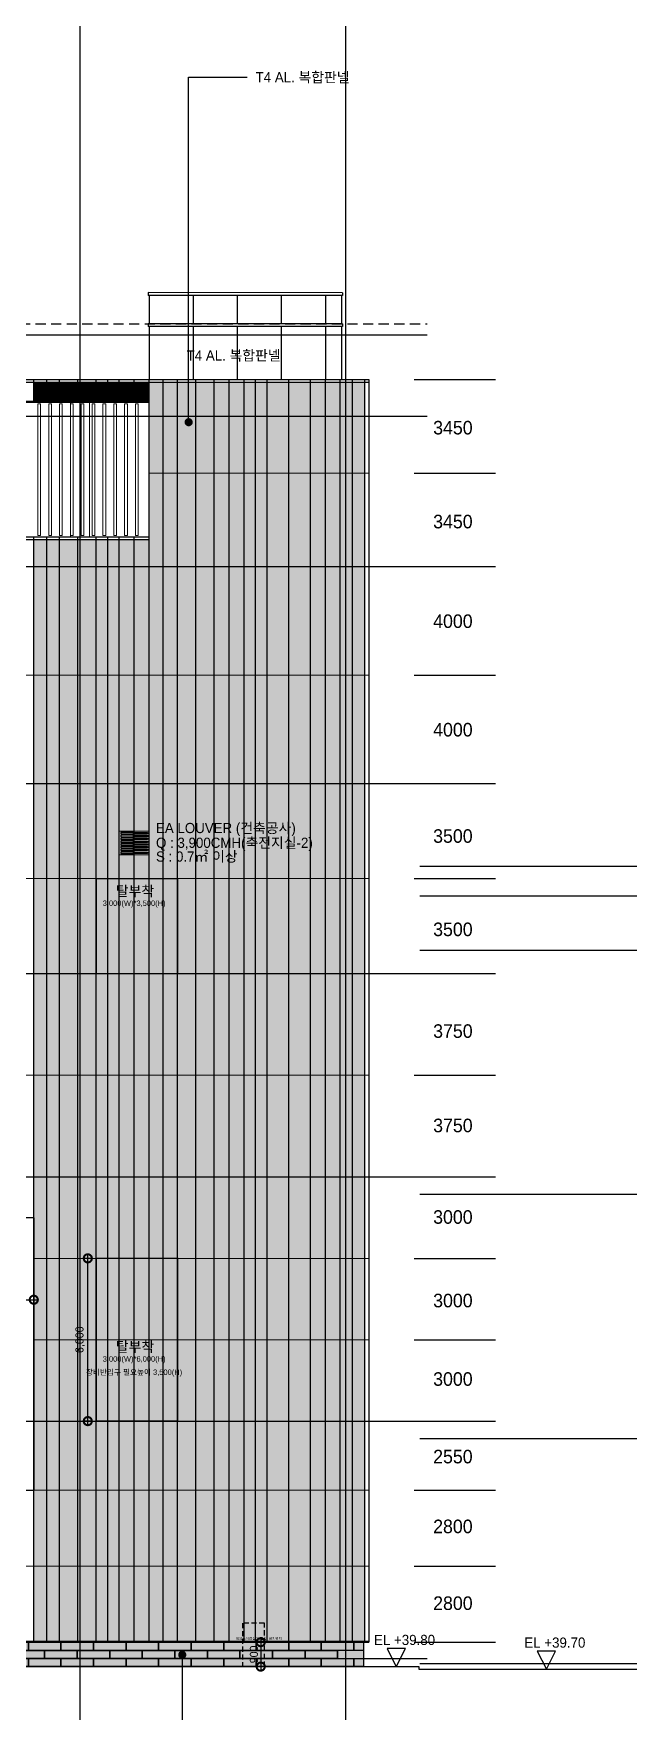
# Model space of a CAD drawing. Extents: x -430745 to 210250, y -41033 to 148500.
# Drawn here: x 111988 to 133952, y 35740 to 97630 of the extents above; entities that cross this region are included whole.
import ezdxf
from ezdxf.enums import TextEntityAlignment as Align
from ezdxf.xclip import XClip

# ---------------------------------------------------------------- set-up
doc = ezdxf.new("R2010")
doc.units = 0
doc.header["$LTSCALE"] = 250
doc.header["$MEASUREMENT"] = 0
doc.header["$XCLIPFRAME"] = 2
for name, pattern in [('ACAD_ISO05W100', [33, 24, -3, 0, -3, 0, -3]), ('H1', [1.5, 1, -0.5]), ('HID', [2.3, 1.5, -0.8]), ('HIDDEN', [0.375, 0.25, -0.125])]:
    doc.linetypes.add(name, pattern=pattern)
doc.layers.get('0').update_dxf_attribs({"linetype": 'CONTINUOUS'})
doc.layers.get('Defpoints').update_dxf_attribs({"linetype": 'CONTINUOUS'})
for name, color, linetype in [('# 레벨 계획', 193, 'CONTINUOUS'), ('A-CEN', 1, 'CONTINUOUS'), ('A-DIM', 7, 'CONTINUOUS'), ('A-ELE-2', 2, 'CONTINUOUS'), ('A-ELE-253', 253, 'CONTINUOUS'), ('A-ELE-7', 7, 'CONTINUOUS'), ('A-ELE-8', 8, 'CONTINUOUS'), ('A-ELE-8 해치', 8, 'CONTINUOUS'), ('A-ELE-8 해치(세로)', 8, 'CONTINUOUS'), ('A-HAT', 8, 'CONTINUOUS'), ('A-HIDDEN', 7, 'H1'), ('A-SITE', 2, 'ACAD_ISO05W100'), ('WIPEOUT', 8, 'CONTINUOUS'), ('X-좌측면도$0$A-ELE-5', 5, 'CONTINUOUS')]:
    doc.layers.add(name, color=color, linetype=linetype)
doc.layers.add('A-ELE-9', color=9, linetype='CONTINUOUS', lineweight=5)
doc.layers.add('NOPLOT', color=193, linetype='CONTINUOUS', plot=False)
doc.layers.add('NOPLOT-TEXT', color=41, linetype='CONTINUOUS', plot=False)
doc.styles.add('Gdim', font='')
doc.styles.add('Gtx', font='')
doc.styles.get('Gdim').set_extended_font_data('Dotum')
doc.styles.get('Gtx').set_extended_font_data('Dotum')
doc.dimstyles.new('Gdim100', dxfattribs={"dimscale": 100, "dimtxt": 3, "dimasz": 6, "dimexe": 1.5, "dimexo": 2, "dimgap": 1, "dimtad": 1, "dimdec": 0, "dimzin": 0, "dimdsep": 46, "dimtxsty": 'Gdim', "dimblk": 'DOTSMALL', "dimcen": 1.5, "dimdle": 1.5, "dimclrd": 1, "dimclre": 1, "dimclrt": 256, "dimazin": 0, "dimtfac": 1, "dimtdec": 0, "dimtix": 1, "dimtmove": 2, "dimatfit": 3, "dimldrblk": 'DOTSMALL', "dimfxl": 1.5, "dimtolj": 1, "dimtzin": 0, "dimlwd": -1, "dimlwe": -1, "dimarcsym": 0})
doc.dimstyles.new('Gdim250', dxfattribs={"dimscale": 250, "dimtxt": 3, "dimasz": 6, "dimexe": 1.5, "dimexo": 2, "dimgap": 1, "dimtad": 1, "dimdec": 0, "dimzin": 0, "dimdsep": 46, "dimlunit": 6, "dimtxsty": 'Gdim', "dimblk": 'DOTSMALL', "dimblk1": 'DOTSMALL', "dimblk2": 'DOTSMALL', "dimsah": 1, "dimcen": 1.5, "dimdle": 1.5, "dimclrd": 1, "dimclre": 1, "dimclrt": 256, "dimazin": 0, "dimtfac": 1, "dimtdec": 0, "dimtix": 1, "dimtmove": 2, "dimatfit": 3, "dimldrblk": 'DOTSMALL', "dimfxl": 1.5, "dimtolj": 1, "dimtzin": 0, "dimlwd": -1, "dimlwe": -1, "dimarcsym": 1})

# ---------------------------------------------------------------- blocks, each defined once
blk = doc.blocks.new('A-CEN-NORTH1')
at = {"layer": 'A-CEN'}
for p, q in [((14579711.9, -182238.1), (14579711.9, -289571.4)), ((14589511.9, -289571.4), (14589511.9, -182238.1)), ((14490100, -223625.9, 0), (14592511.9, -223625.9, 0)), ((14490100, -226625.9, 0), (14592511.9, -226625.9, 0)), ((14490100, -232175.9, 0), (14592511.9, -232175.9, 0)), ((14490100, -240175.9, 0), (14592511.9, -240175.9, 0)), ((14636649.1, -243225.9), (14592240, -243225.9)), ((14636649.1, -244325.9), (14592240, -244325.9)), ((14636649.1, -246325.9), (14592240, -246325.9)), ((14490100, -247175.9, 0), (14592511.9, -247175.9, 0)), ((14490100, -254675.9, 0), (14592511.9, -254675.9, 0)), ((14636649.1, -255325.9), (14592240, -255325.9)), ((14490100, -263675.9, 0), (14592511.9, -263675.9, 0)), ((14636649.1, -264325.9), (14592240, -264325.9)), ((14490100, -272425.9, 0), (14592511.9, -272425.9, 0)), ((14636649.1, -272625.9), (14592240, -272625.9))]:
    blk.add_line(p, q, dxfattribs=at)
at = {"layer": 'A-CEN', "linetype": 'HID'}
blk.add_line((14490100, -223225.9, 0), (14592511.9, -223225.9, 0), dxfattribs=at)
blk = doc.blocks.new('A$C97fc81f9')
for p, q in [((-15670, -2600), (-12670, -2600)), ((-15670, -6050), (-12670, -6050)), ((-15670, -9500), (-12670, -9500)), ((-15670, -13500), (-12670, -13500)), ((-15670, -17500), (-12670, -17500)), ((-15670, -21000), (-12670, -21000)), ((-15670, -24500), (-12670, -24500)), ((-15670, -28250), (-12670, -28250)), ((-15670, -32000), (-12670, -32000)), ((-15670, -35000), (-12670, -35000)), ((-15670, -38000), (-12670, -38000)), ((-15670, -41000), (-12670, -41000)), ((-15670, -43550), (-12670, -43550)), ((-15670, -46350), (-12670, -46350)), ((-15670, -49150), (-12670, -49150))]:
    blk.add_line(p, q)
at = {"linetype": 'Continuous', "style": 'Gtx'}
for s, p in [('3450', (-14969, -4627)), ('3450', (-14969, -8088)), ('4000', (-14969, -11761)), ('4000', (-14969, -15761)), ('3500', (-14969, -19681)), ('3500', (-14969, -23121)), ('3750', (-14969, -26871)), ('3750', (-14969, -30350)), ('3000', (-14969, -33725)), ('3000', (-14969, -36805)), ('3000', (-14969, -39698)), ('2550', (-14969, -42557, 0)), ('2800', (-14969, -45131)), ('2800', (-14969, -47962))]:
    blk.add_text(s, height=500, rotation=360, dxfattribs=at).set_placement(p)
blk = doc.blocks.new('_DotSmall')
at = {"color": 0, "linetype": 'ByBlock', "const_width": 0.5}
blk.add_lwpolyline([(-0.0625, 0, 1), (0.0625, 0, 1)], format="xyb", close=True, dxfattribs=at)
blk = doc.blocks.new('*D321')
at = {"layer": 'Defpoints', "color": 0, "transparency": 16777216}
for p in [(107495, 51479), (111995, 51479), (111995, 50954)]:
    blk.add_point(p, dxfattribs=at)
at = {"layer": 'NOPLOT', "color": 1, "transparency": 16777216}
for p, q in [((107345, 50954), (112145, 50954)), ((107495, 51279), (107495, 50804)), ((111995, 51279), (111995, 50804))]:
    blk.add_line(p, q, dxfattribs=at)
at = {"layer": 'NOPLOT', "color": 1, "transparency": 16777216, "xscale": 600, "yscale": 600, "zscale": 600, "rotation": 180}
blk.add_blockref('_DotSmall', (107495, 50954), dxfattribs=at)
at = {"layer": 'NOPLOT', "color": 1, "transparency": 16777216, "xscale": 600, "yscale": 600, "zscale": 600}
blk.add_blockref('_DotSmall', (111995, 50954), dxfattribs=at)
at = {"layer": 'NOPLOT', "transparency": 16777216, "insert": (109745, 51233), "char_height": 300, "attachment_point": 5, "style": 'Gdim'}
blk.add_mtext('\\A1;4,500', dxfattribs=at)
blk = doc.blocks.new('장비반입구 3000x3500')
at = {"linetype": 'HIDDEN', "ltscale": 5, "const_width": 50, "elevation": 0}
blk.add_lwpolyline([(-150, 3500), (2850, 3500), (2850, 0), (-150, 0)], close=True, dxfattribs=at)
at = {"layer": 'NOPLOT-TEXT', "linetype": 'Continuous', "style": 'Gtx'}
for s, height, p in [('탈부착', 375, (576, 3041)), ('3,000(W)*3,500(H)', 200, (91, 2592))]:
    blk.add_text(s, height=height, rotation=360, dxfattribs=at).set_placement(p, align=Align.MIDDLE_LEFT)
blk = doc.blocks.new('A$C6f656232')
at = {"layer": '# 레벨 계획', "elevation": 0}
for points in [[(70961, 100), (71298, 775), (70623, 775), (70961, 100)], [(76501, 3), (76838, 678), (76163, 678), (76501, 3)]]:
    blk.add_lwpolyline(points, dxfattribs=at)
at = {"layer": '# 레벨 계획', "linetype": 'Continuous', "style": 'Gtx'}
for s, p in [('EL +39.80', (70144, 899, 0)), ('EL +39.70', (75684, 801, 0))]:
    blk.add_text(s, height=375, rotation=360, dxfattribs=at).set_placement(p)
blk = doc.blocks.new('*D350')
at = {"layer": 'Defpoints', "color": 0, "transparency": 16777216}
for p in [(120595, 38329, 0), (120361, 37429), (120595, 37429)]:
    blk.add_point(p, dxfattribs=at)
at = {"layer": 'NOPLOT', "color": 1, "transparency": 16777216}
for p, q in [((120361, 38479), (120361, 37279)), ((120395, 38329), (120211, 38329)), ((120395, 37429), (120211, 37429))]:
    blk.add_line(p, q, dxfattribs=at)
at = {"layer": 'NOPLOT', "color": 1, "transparency": 16777216, "xscale": 600, "yscale": 600, "zscale": 600}
for p, rotation in [((120361, 38329), 90), ((120361, 37429), 270)]:
    blk.add_blockref('_DotSmall', p, dxfattribs=dict(at, rotation=rotation))
at = {"layer": 'NOPLOT', "transparency": 16777216, "insert": (120111, 37879), "char_height": 300, "attachment_point": 5, "rotation": 90, "style": 'Gdim'}
blk.add_mtext('\\A1;900', dxfattribs=at)
blk = doc.blocks.new('장비반입구 3000x6000')
at = {"linetype": 'HIDDEN', "ltscale": 5, "const_width": 50, "elevation": 0}
blk.add_lwpolyline([(-150, 5600), (2850, 5600), (2850, -400), (-150, -400)], close=True, dxfattribs=at)
at = {"layer": 'NOPLOT-TEXT', "linetype": 'Continuous', "style": 'Gtx'}
for s, height, p in [('탈부착', 375, (576, 2341)), ('3,000(W)*6,000(H)', 200, (91, 1892))]:
    blk.add_text(s, height=height, rotation=360, dxfattribs=at).set_placement(p, align=Align.MIDDLE_LEFT)
blk = doc.blocks.new('*D357')
at = {"layer": 'Defpoints', "color": 0, "transparency": 16777216}
for p in [(113986, 52479, 0), (114295, 52479, 0), (114295, 46479, 0)]:
    blk.add_point(p, dxfattribs=at)
at = {"layer": 'NOPLOT', "color": 1, "transparency": 16777216}
for p, q in [((113986, 46329, 0), (113986, 52629, 0)), ((114095, 52479, 0), (113836, 52479, 0)), ((114095, 46479, 0), (113836, 46479, 0))]:
    blk.add_line(p, q, dxfattribs=at)
at = {"layer": 'NOPLOT', "color": 1, "transparency": 16777216, "xscale": 600, "yscale": 600, "zscale": 600}
for p, rotation in [((113986, 52479, 0), 90), ((113986, 46479, 0), 270)]:
    blk.add_blockref('_DotSmall', p, dxfattribs=dict(at, rotation=rotation))
at = {"layer": 'NOPLOT', "transparency": 16777216, "insert": (113707, 49479, 0), "char_height": 300, "attachment_point": 5, "rotation": 90, "style": 'Gdim'}
blk.add_mtext('\\A1;6,000', dxfattribs=at)
blk = doc.blocks.new('A$C5877d68e')
blk.add_line((72900, 16250, 0), (72900, 6200, 0))
at = {"layer": 'A-ELE-7'}
for p, q in [((73375, 46300, 0), (73375, 47150, 0)), ((74525, 46300, 0), (74525, 47150, 0)), ((75625, 46300, 0), (75625, 47150, 0)), ((76600, 46300, 0), (76600, 47150, 0)), ((77675, 600, 0), (77675, 47150, 0)), ((78875, 600, 0), (78875, 47150, 0)), ((80100, 600, 0), (80100, 47150, 0)), ((81075, 600, 0), (81075, 47150, 0)), ((82300, 600, 0), (82300, 47150, 0)), ((83650, 600, 0), (83650, 47150, 0)), ((84650, 600, 0), (84650, 47150, 0)), ((73375, 600, 0), (73375, 41350, 0)), ((74525, 600, 0), (74525, 41350, 0)), ((75625, 600, 0), (75625, 41350, 0)), ((76600, 600, 0), (76600, 41350, 0))]:
    blk.add_line(p, q, dxfattribs=at)
at = {"layer": 'A-ELE-8'}
for p, q in [((72900, 46300, 0), (72900, 47150, 0)), ((73850, 46300, 0), (73850, 47150, 0)), ((75200, 46300, 0), (75200, 47150, 0)), ((76050, 46300, 0), (76050, 47150, 0)), ((77150, 600, 0), (77150, 47150, 0)), ((78200, 600, 0), (78200, 47150, 0)), ((79550, 600, 0), (79550, 47150, 0)), ((80650, 600, 0), (80650, 47150, 0)), ((81500, 600, 0), (81500, 47150, 0)), ((83100, 600, 0), (83100, 47150, 0)), ((84200, 600, 0), (84200, 47150, 0)), ((85100, 600, 0), (85100, 47150, 0)), ((72900, 16250, 0), (72900, 41350, 0)), ((73850, 600, 0), (73850, 41350, 0)), ((75200, 600, 0), (75200, 41350, 0)), ((76050, 600, 0), (76050, 41350, 0)), ((72900, 600, 0), (72900, 6200, 0))]:
    blk.add_line(p, q, dxfattribs=at)
blk = doc.blocks.new('*D303')
at = {"layer": 'Defpoints', "color": 0, "transparency": 16777216}
for p in [(0, 300), (0, 0), (93, 300)]:
    blk.add_point(p, dxfattribs=at)
at = {"layer": 'NOPLOT', "color": 1, "transparency": 16777216}
for p, q in [((20, 300), (108, 300)), ((20, 0), (108, 0)), ((93, -15), (93, 315))]:
    blk.add_line(p, q, dxfattribs=at)
at = {"layer": 'NOPLOT', "color": 1, "transparency": 16777216, "xscale": 60, "yscale": 60, "zscale": 60}
for p, rotation in [((93, 300), 90), ((93, 0), 270)]:
    blk.add_blockref('_DotSmall', p, dxfattribs=dict(at, rotation=rotation))
at = {"layer": 'NOPLOT', "transparency": 16777216, "insert": (68, 150), "char_height": 30, "attachment_point": 5, "rotation": 90, "style": 'Gdim'}
blk.add_mtext('\\A1;300', dxfattribs=at)
blk = doc.blocks.new('*D387')
at = {"layer": 'Defpoints', "color": 0, "transparency": 16777216}
for p in [(0, 300), (0, 0), (93, 300)]:
    blk.add_point(p, dxfattribs=at)
at = {"layer": 'NOPLOT', "color": 1, "transparency": 16777216}
for p, q in [((20, 300), (108, 300)), ((20, 0), (108, 0)), ((93, -15), (93, 315))]:
    blk.add_line(p, q, dxfattribs=at)
at = {"layer": 'NOPLOT', "color": 1, "transparency": 16777216, "xscale": 60, "yscale": 60, "zscale": 60}
for p, rotation in [((93, 300), 90), ((93, 0), 270)]:
    blk.add_blockref('_DotSmall', p, dxfattribs=dict(at, rotation=rotation))
at = {"layer": 'NOPLOT', "transparency": 16777216, "insert": (68, 150), "char_height": 30, "attachment_point": 5, "rotation": 90, "style": 'Gdim'}
blk.add_mtext('\\A1;300', dxfattribs=at)
blk = doc.blocks.new('*U203')
for p, q in [((0, 0), (0, 300)), ((1200, 0), (1200, 300)), ((2400, 0), (2400, 300)), ((3600, 0), (3600, 300)), ((4800, 0), (4800, 300)), ((6000, 0), (6000, 300)), ((7200, 0), (7200, 300)), ((8400, 0), (8400, 300)), ((9600, 0), (9600, 300)), ((10800, 0), (10800, 300)), ((12000, 0), (12000, 300)), ((13200, 0), (13200, 300)), ((14400, 0), (14400, 300)), ((15600, 0), (15600, 300)), ((16800, 0), (16800, 300)), ((18000, 0), (18000, 300)), ((19200, 0), (19200, 300)), ((20400, 0), (20400, 300)), ((21600, 0), (21600, 300)), ((22800, 0), (22800, 300)), ((24000, 0), (24000, 300)), ((25200, 0), (25200, 300)), ((26400, 0), (26400, 300)), ((27600, 0), (27600, 300)), ((28800, 0), (28800, 300)), ((30000, 0), (30000, 300)), ((31200, 0), (31200, 300)), ((32400, 0), (32400, 300)), ((33600, 0), (33600, 300)), ((34800, 0), (34800, 300)), ((36000, 0), (36000, 300)), ((37200, 0), (37200, 300)), ((38400, 0), (38400, 300)), ((39600, 0), (39600, 300)), ((40800, 0), (40800, 300)), ((42000, 0), (42000, 300)), ((43200, 0), (43200, 300)), ((44400, 0), (44400, 300))]:
    blk.add_line(p, q)
at = {"layer": 'NOPLOT'}
for points in [[(0, 300), (1200, 300), (1200, 0), (0, 0)], [(1200, 300), (2400, 300), (2400, 0), (1200, 0)], [(2400, 300), (3600, 300), (3600, 0), (2400, 0)], [(3600, 300), (4800, 300), (4800, 0), (3600, 0)], [(4800, 300), (6000, 300), (6000, 0), (4800, 0)], [(6000, 300), (7200, 300), (7200, 0), (6000, 0)], [(7200, 300), (8400, 300), (8400, 0), (7200, 0)], [(8400, 300), (9600, 300), (9600, 0), (8400, 0)], [(9600, 300), (10800, 300), (10800, 0), (9600, 0)], [(10800, 300), (12000, 300), (12000, 0), (10800, 0)], [(12000, 300), (13200, 300), (13200, 0), (12000, 0)], [(13200, 300), (14400, 300), (14400, 0), (13200, 0)], [(14400, 300), (15600, 300), (15600, 0), (14400, 0)], [(15600, 300), (16800, 300), (16800, 0), (15600, 0)], [(16800, 300), (18000, 300), (18000, 0), (16800, 0)], [(18000, 300), (19200, 300), (19200, 0), (18000, 0)], [(19200, 300), (20400, 300), (20400, 0), (19200, 0)], [(20400, 300), (21600, 300), (21600, 0), (20400, 0)], [(21600, 300), (22800, 300), (22800, 0), (21600, 0)], [(22800, 300), (24000, 300), (24000, 0), (22800, 0)], [(24000, 300), (25200, 300), (25200, 0), (24000, 0)], [(25200, 300), (26400, 300), (26400, 0), (25200, 0)], [(26400, 300), (27600, 300), (27600, 0), (26400, 0)], [(27600, 300), (28800, 300), (28800, 0), (27600, 0)], [(28800, 300), (30000, 300), (30000, 0), (28800, 0)], [(30000, 300), (31200, 300), (31200, 0), (30000, 0)], [(31200, 300), (32400, 300), (32400, 0), (31200, 0)], [(32400, 300), (33600, 300), (33600, 0), (32400, 0)], [(33600, 300), (34800, 300), (34800, 0), (33600, 0)], [(34800, 300), (36000, 300), (36000, 0), (34800, 0)], [(36000, 300), (37200, 300), (37200, 0), (36000, 0)], [(37200, 300), (38400, 300), (38400, 0), (37200, 0)], [(38400, 300), (39600, 300), (39600, 0), (38400, 0)], [(39600, 300), (40800, 300), (40800, 0), (39600, 0)], [(40800, 300), (42000, 300), (42000, 0), (40800, 0)], [(42000, 300), (43200, 300), (43200, 0), (42000, 0)], [(43200, 300), (44400, 300), (44400, 0), (43200, 0)]]:
    blk.add_lwpolyline(points, close=True, dxfattribs=at)
dim = blk.add_linear_dim(base=(93.4, 300), p1=(0, 0), p2=(0, 300), angle=90, dimstyle='Gdim100', override={"dimscale": 10, "dimarcsym": 1}, dxfattribs=at)
dim.commit()
dim.dimension.update_dxf_attribs({"geometry": '*D303', "text_midpoint": (68.4, 150)})
blk = doc.blocks.new('*U300')
for p, q in [((0, 0), (0, 300)), ((1200, 0), (1200, 300)), ((2400, 0), (2400, 300)), ((3600, 0), (3600, 300)), ((4800, 0), (4800, 300)), ((6000, 0), (6000, 300)), ((7200, 0), (7200, 300)), ((8400, 0), (8400, 300)), ((9600, 0), (9600, 300)), ((10800, 0), (10800, 300)), ((12000, 0), (12000, 300)), ((13200, 0), (13200, 300)), ((14400, 0), (14400, 300)), ((15600, 0), (15600, 300)), ((16800, 0), (16800, 300)), ((18000, 0), (18000, 300)), ((19200, 0), (19200, 300)), ((20400, 0), (20400, 300)), ((21600, 0), (21600, 300)), ((22800, 0), (22800, 300)), ((24000, 0), (24000, 300)), ((25200, 0), (25200, 300)), ((26400, 0), (26400, 300)), ((27600, 0), (27600, 300)), ((28800, 0), (28800, 300)), ((30000, 0), (30000, 300)), ((31200, 0), (31200, 300)), ((32400, 0), (32400, 300)), ((33600, 0), (33600, 300)), ((34800, 0), (34800, 300)), ((36000, 0), (36000, 300)), ((37200, 0), (37200, 300)), ((38400, 0), (38400, 300)), ((39600, 0), (39600, 300)), ((40800, 0), (40800, 300)), ((42000, 0), (42000, 300)), ((43200, 0), (43200, 300))]:
    blk.add_line(p, q)
at = {"layer": 'NOPLOT'}
for points in [[(0, 300), (1200, 300), (1200, 0), (0, 0)], [(1200, 300), (2400, 300), (2400, 0), (1200, 0)], [(2400, 300), (3600, 300), (3600, 0), (2400, 0)], [(3600, 300), (4800, 300), (4800, 0), (3600, 0)], [(4800, 300), (6000, 300), (6000, 0), (4800, 0)], [(6000, 300), (7200, 300), (7200, 0), (6000, 0)], [(7200, 300), (8400, 300), (8400, 0), (7200, 0)], [(8400, 300), (9600, 300), (9600, 0), (8400, 0)], [(9600, 300), (10800, 300), (10800, 0), (9600, 0)], [(10800, 300), (12000, 300), (12000, 0), (10800, 0)], [(12000, 300), (13200, 300), (13200, 0), (12000, 0)], [(13200, 300), (14400, 300), (14400, 0), (13200, 0)], [(14400, 300), (15600, 300), (15600, 0), (14400, 0)], [(15600, 300), (16800, 300), (16800, 0), (15600, 0)], [(16800, 300), (18000, 300), (18000, 0), (16800, 0)], [(18000, 300), (19200, 300), (19200, 0), (18000, 0)], [(19200, 300), (20400, 300), (20400, 0), (19200, 0)], [(20400, 300), (21600, 300), (21600, 0), (20400, 0)], [(21600, 300), (22800, 300), (22800, 0), (21600, 0)], [(22800, 300), (24000, 300), (24000, 0), (22800, 0)], [(24000, 300), (25200, 300), (25200, 0), (24000, 0)], [(25200, 300), (26400, 300), (26400, 0), (25200, 0)], [(26400, 300), (27600, 300), (27600, 0), (26400, 0)], [(27600, 300), (28800, 300), (28800, 0), (27600, 0)], [(28800, 300), (30000, 300), (30000, 0), (28800, 0)], [(30000, 300), (31200, 300), (31200, 0), (30000, 0)], [(31200, 300), (32400, 300), (32400, 0), (31200, 0)], [(32400, 300), (33600, 300), (33600, 0), (32400, 0)], [(33600, 300), (34800, 300), (34800, 0), (33600, 0)], [(34800, 300), (36000, 300), (36000, 0), (34800, 0)], [(36000, 300), (37200, 300), (37200, 0), (36000, 0)], [(37200, 300), (38400, 300), (38400, 0), (37200, 0)], [(38400, 300), (39600, 300), (39600, 0), (38400, 0)], [(39600, 300), (40800, 300), (40800, 0), (39600, 0)], [(40800, 300), (42000, 300), (42000, 0), (40800, 0)], [(42000, 300), (43200, 300), (43200, 0), (42000, 0)]]:
    blk.add_lwpolyline(points, close=True, dxfattribs=at)
dim = blk.add_linear_dim(base=(93.4, 300), p1=(0, 0), p2=(0, 300), angle=90, dimstyle='Gdim100', override={"dimscale": 10, "dimarcsym": 1}, dxfattribs=at)
dim.commit()
dim.dimension.update_dxf_attribs({"geometry": '*D387', "text_midpoint": (68.4, 150)})

msp = doc.modelspace()

# ---------------------------------------------------------------- hatches: boundary and pattern name
at = {"layer": 'A-ELE-253'}
h = msp.add_hatch(dxfattribs=at)
h.set_pattern_fill('AR-CONC', color=256, scale=3)
h.set_pattern_definition([(50, (-420500, 0), (546.554, -47.81726), [57.15, -628.65]), (355, (-420500, 0), (-105.7285, 573.1699), [45.72, -502.92]), (100.451, (-420454.45, -4), (440.8275, 525.35006), [48.57, -534.27]), (46.1842, (-420500, 152.4), (813.2371, -126.127), [85.725, -942.975]), (96.6356, (-420432.2, 141.9), (712.2127, 742.2767), [72.855, -801.405]), (351.184, (-420500, 152.4), (712.2138, 742.2754), [68.58, -754.38]), (21, (-420423.8, 114.3), (454.84464, -306.79656), [57.15, -628.65]), (326, (-420423.8, 114.3), (185.4061, 552.5639), [45.72, -502.92]), (71.4514, (-420385.9, 88.73), (640.24947, 245.76857), [48.57, -534.27]), (37.5, (-420500, 0), (9.26581, 253.66512), [0, -496.824, 0, -510.54, 0, -504.825]), (7.5, (-420500, 0), (200.45899, 300.54172), [0, -291.084, 0, -485.394, 0, -192.405]), (327.5, (-420669.93, 0), (406.771786, -17.18623), [0, -190.5, 0, -594.36, 0, -788.67]), (317.5, (-420746.13, 0), (444.38754, 76.27947), [0, -247.65, 0, -394.716, 0, -560.07])])
h.paths.add_polyline_path([(58095.3, 37628.9), (61295.3, 37628.9), (61295.3, 38328.9), (58095.3, 38328.9)])
h.paths.add_polyline_path([(38445.3, 37628.9), (50495.3, 37628.9), (50495.3, 38328.9), (38445.3, 38328.9)])
h.paths.add_polyline_path([(68895.3, 37628.9), (72095.3, 37628.9), (72095.3, 38328.9), (68895.3, 38328.9)])
h.paths.add_polyline_path([(81295.3, 37628.9), (84895.3, 37428.9), (124145.3, 37428.9), (124145.3, 38328.9), (79695.3, 38328.9), (79695.3, 37628.9)])
at = {"layer": 'A-ELE-8 해치'}
h = msp.add_hatch(dxfattribs=at)
h.set_pattern_fill('_USER', color=256, scale=300, pattern_type=0)
h.set_pattern_definition([(0, (38445.25, 38328.93), (0, 300), [])])
h.paths.add_polyline_path([(50495.3, 38328.9), (38445.3, 38328.9), (38445.3, 37628.9), (50495.3, 37628.9), (50495.3, 37828.9)])
h.paths.add_polyline_path([(61295.3, 37828.9), (61295.3, 38328.9), (58095.3, 38328.9), (58095.3, 37828.9), (58095.3, 37628.9), (61295.3, 37628.9)])
h.paths.add_polyline_path([(72095.3, 37828.9), (72095.3, 38328.9), (68895.3, 38328.9), (68895.3, 37828.9), (68895.3, 37628.9), (72095.3, 37628.9)])
h.paths.add_polyline_path([(124145.3, 38328.9), (79695.3, 38328.9), (79695.3, 37828.9), (79695.3, 37428.9), (124145.3, 37428.9)])
at = {"layer": 'A-HAT'}
h = msp.add_hatch(color=256, dxfattribs=at)
h.dxf.hatch_style = 1
h.set_gradient(color1=(173, 173, 173), color2=(173, 173, 173), tint=1)
h.paths.add_polyline_path([(112010.3, 84068.9), (112470.3, 84068.9), (112470.3, 84778.9), (112010.3, 84778.9)])
h = msp.add_hatch(color=256, dxfattribs=at)
h.dxf.hatch_style = 1
h.set_gradient(color1=(214, 214, 214), color2=(214, 214, 214), rotation=180, tint=1)
h.paths.add_polyline_path([(112470.3, 84068.9), (112930.3, 84068.9), (112930.3, 84778.9), (112470.3, 84778.9)])
h = msp.add_hatch(color=256, dxfattribs=at)
h.dxf.hatch_style = 1
h.set_gradient(color1=(173, 173, 173), color2=(173, 173, 173), tint=1)
h.paths.add_polyline_path([(112960.3, 84068.9), (113620.3, 84068.9), (113620.3, 84778.9), (112960.3, 84778.9)])
h = msp.add_hatch(color=256, dxfattribs=at)
h.dxf.hatch_style = 1
h.set_gradient(color1=(214, 214, 214), color2=(214, 214, 214), rotation=180, tint=1)
h.paths.add_polyline_path([(113620.3, 84068.9), (114280.3, 84068.9), (114280.3, 84778.9), (113620.3, 84778.9)])
h = msp.add_hatch(color=256, dxfattribs=at)
h.dxf.hatch_style = 1
h.set_gradient(color1=(173, 173, 173), color2=(173, 173, 173), tint=1)
h.paths.add_polyline_path([(114310.3, 84068.9), (114720.3, 84068.9), (114720.3, 84778.9), (114310.3, 84778.9)])
h = msp.add_hatch(color=256, dxfattribs=at)
h.dxf.hatch_style = 1
h.set_gradient(color1=(214, 214, 214), color2=(214, 214, 214), rotation=180, tint=1)
h.paths.add_polyline_path([(114720.3, 84068.9), (115130.3, 84068.9), (115130.3, 84778.9), (114720.3, 84778.9)])
h = msp.add_hatch(color=256, dxfattribs=at)
h.dxf.hatch_style = 1
h.set_gradient(color1=(173, 173, 173), color2=(173, 173, 173), tint=1)
h.paths.add_polyline_path([(115160.3, 84068.9), (115695.3, 84068.9), (115695.3, 84778.9), (115160.3, 84778.9)])
h = msp.add_hatch(color=256, dxfattribs=at)
h.dxf.hatch_style = 1
h.set_gradient(color1=(214, 214, 214), color2=(214, 214, 214), rotation=180, tint=1)
h.paths.add_polyline_path([(115695.3, 84068.9), (116230.3, 84068.9), (116230.3, 84778.9), (115695.3, 84778.9)])
h = msp.add_hatch(color=256, dxfattribs=at)
h.dxf.hatch_style = 1
h.set_gradient(color1=(173, 173, 173), color2=(173, 173, 173), tint=1)
h.paths.add_polyline_path([(116260.3, 38368.9), (116770.3, 38368.9), (116770.3, 84778.9), (116260.3, 84778.9)])
h = msp.add_hatch(color=256, dxfattribs=at)
h.dxf.hatch_style = 1
h.set_gradient(color1=(214, 214, 214), color2=(214, 214, 214), rotation=180, tint=1)
h.paths.add_polyline_path([(116770.3, 38368.9), (117280.3, 38368.9), (117280.3, 84778.9), (116770.3, 84778.9)])
h = msp.add_hatch(color=256, dxfattribs=at)
h.dxf.hatch_style = 1
h.set_gradient(color1=(173, 173, 173), color2=(173, 173, 173), tint=1)
h.paths.add_polyline_path([(117310.3, 38368.9), (117970.3, 38368.9), (117970.3, 84778.9), (117310.3, 84778.9)])
h = msp.add_hatch(color=256, dxfattribs=at)
h.dxf.hatch_style = 1
h.set_gradient(color1=(214, 214, 214), color2=(214, 214, 214), rotation=180, tint=1)
h.paths.add_polyline_path([(117970.3, 38368.9), (118630.3, 38368.9), (118630.3, 84778.9), (117970.3, 84778.9)])
h = msp.add_hatch(color=256, dxfattribs=at)
h.dxf.hatch_style = 1
h.set_gradient(color1=(173, 173, 173), color2=(173, 173, 173), tint=1)
h.paths.add_polyline_path([(118660.3, 38368.9), (119195.3, 38368.9), (119195.3, 84778.9), (118660.3, 84778.9)])
h = msp.add_hatch(color=256, dxfattribs=at)
h.dxf.hatch_style = 1
h.set_gradient(color1=(214, 214, 214), color2=(214, 214, 214), rotation=180, tint=1)
h.paths.add_polyline_path([(119195.3, 38368.9), (119730.3, 38368.9), (119730.3, 84778.9), (119195.3, 84778.9)])
h = msp.add_hatch(color=256, dxfattribs=at)
h.dxf.hatch_style = 1
h.set_gradient(color1=(173, 173, 173), color2=(173, 173, 173), tint=1)
h.paths.add_polyline_path([(119760.3, 38368.9), (120170.3, 38368.9), (120170.3, 84778.9), (119760.3, 84778.9)])
h = msp.add_hatch(color=256, dxfattribs=at)
h.dxf.hatch_style = 1
h.set_gradient(color1=(214, 214, 214), color2=(214, 214, 214), rotation=180, tint=1)
h.paths.add_polyline_path([(120170.3, 38368.9), (120580.3, 38368.9), (120580.3, 84778.9), (120170.3, 84778.9)])
h = msp.add_hatch(color=256, dxfattribs=at)
h.dxf.hatch_style = 1
h.set_gradient(color1=(173, 173, 173), color2=(173, 173, 173), tint=1)
h.paths.add_polyline_path([(120610.3, 38368.9), (121395.3, 38368.9), (121395.3, 84778.9), (120610.3, 84778.9)])
h = msp.add_hatch(color=256, dxfattribs=at)
h.dxf.hatch_style = 1
h.set_gradient(color1=(214, 214, 214), color2=(214, 214, 214), rotation=180, tint=1)
h.paths.add_polyline_path([(121395.3, 38368.9), (122180.3, 38368.9), (122180.3, 84778.9), (121395.3, 84778.9)])
h = msp.add_hatch(color=256, dxfattribs=at)
h.dxf.hatch_style = 1
h.set_gradient(color1=(173, 173, 173), color2=(173, 173, 173), tint=1)
h.paths.add_polyline_path([(122210.3, 38368.9), (122745.3, 38368.9), (122745.3, 84778.9), (122210.3, 84778.9)])
h = msp.add_hatch(color=256, dxfattribs=at)
h.dxf.hatch_style = 1
h.set_gradient(color1=(214, 214, 214), color2=(214, 214, 214), rotation=180, tint=1)
h.paths.add_polyline_path([(122745.3, 38368.9), (123280.3, 38368.9), (123280.3, 84778.9), (122745.3, 84778.9)])
h = msp.add_hatch(color=256, dxfattribs=at)
h.dxf.hatch_style = 1
h.set_gradient(color1=(173, 173, 173), color2=(173, 173, 173), tint=1)
h.paths.add_polyline_path([(123310.3, 38368.9), (123745.3, 38368.9), (123745.3, 84778.9), (123310.3, 84778.9)])
h = msp.add_hatch(color=256, dxfattribs=at)
h.dxf.hatch_style = 1
h.set_gradient(color1=(214, 214, 214), color2=(214, 214, 214), rotation=180, tint=1)
h.paths.add_polyline_path([(123745.3, 38368.9), (124180.3, 38368.9), (124180.3, 84778.9), (123745.3, 84778.9)])
h = msp.add_hatch(color=256, dxfattribs=at)
h.dxf.hatch_style = 1
h.set_gradient(color1=(173, 173, 173), color2=(173, 173, 173), tint=1)
h.paths.add_polyline_path([(112010.3, 38368.9), (112470.3, 38368.9), (112470.3, 78978.9), (112010.3, 78978.9)])
h = msp.add_hatch(color=256, dxfattribs=at)
h.dxf.hatch_style = 1
h.set_gradient(color1=(214, 214, 214), color2=(214, 214, 214), rotation=180, tint=1)
h.paths.add_polyline_path([(112470.3, 38368.9), (112930.3, 38368.9), (112930.3, 78978.9), (112470.3, 78978.9)])
h = msp.add_hatch(color=256, dxfattribs=at)
h.dxf.hatch_style = 1
h.set_gradient(color1=(173, 173, 173), color2=(173, 173, 173), tint=1)
h.paths.add_polyline_path([(112960.3, 38368.9), (113620.3, 38368.9), (113620.3, 78978.9), (112960.3, 78978.9)])
h = msp.add_hatch(color=256, dxfattribs=at)
h.dxf.hatch_style = 1
h.set_gradient(color1=(214, 214, 214), color2=(214, 214, 214), rotation=180, tint=1)
h.paths.add_polyline_path([(113620.3, 38368.9), (114280.3, 38368.9), (114280.3, 78978.9), (113620.3, 78978.9)])
h = msp.add_hatch(color=256, dxfattribs=at)
h.dxf.hatch_style = 1
h.set_gradient(color1=(173, 173, 173), color2=(173, 173, 173), tint=1)
h.paths.add_polyline_path([(114310.3, 38368.9), (114720.3, 38368.9), (114720.3, 78978.9), (114310.3, 78978.9)])
h = msp.add_hatch(color=256, dxfattribs=at)
h.dxf.hatch_style = 1
h.set_gradient(color1=(214, 214, 214), color2=(214, 214, 214), rotation=180, tint=1)
h.paths.add_polyline_path([(114720.3, 38368.9), (115130.3, 38368.9), (115130.3, 78978.9), (114720.3, 78978.9)])
h = msp.add_hatch(color=256, dxfattribs=at)
h.dxf.hatch_style = 1
h.set_gradient(color1=(173, 173, 173), color2=(173, 173, 173), tint=1)
h.paths.add_polyline_path([(115160.3, 68228.9), (115695.3, 68228.9), (115695.3, 78978.9), (115160.3, 78978.9)])
h = msp.add_hatch(color=256, dxfattribs=at)
h.dxf.hatch_style = 1
h.set_gradient(color1=(214, 214, 214), color2=(214, 214, 214), rotation=180, tint=1)
h.paths.add_polyline_path([(115695.3, 68228.9), (116230.3, 68228.9), (116230.3, 78978.9), (115695.3, 78978.9)])
h = msp.add_hatch(color=256, dxfattribs=at)
h.dxf.hatch_style = 1
h.set_gradient(color1=(173, 173, 173), color2=(173, 173, 173), tint=1)
h.paths.add_polyline_path([(115695.3, 68228.9), (115160.3, 68228.9), (115160.3, 67353.9), (115695.3, 67353.9)])
h.paths.add_polyline_path([(115202.7, 68018.9), (115202.7, 68073.9), (115665.2, 68073.9), (115665.2, 68018.9)], flags=16)
h.paths.add_polyline_path([(115202.7, 67968.9), (115665.2, 67968.9), (115665.2, 67913.9), (115202.7, 67913.9)], flags=16)
h.paths.add_polyline_path([(115202.7, 68123.9), (115202.7, 68178.9), (115665.2, 68178.9), (115665.2, 68123.9)], flags=16)
h.paths.add_polyline_path([(115202.7, 67863.9), (115665.2, 67863.9), (115665.2, 67813.9), (115202.7, 67813.9)], flags=16)
h.paths.add_polyline_path([(115202.7, 67763.9), (115665.2, 67763.9), (115665.2, 67713.9), (115202.7, 67713.9)], flags=16)
h.paths.add_polyline_path([(115202.7, 67663.9), (115665.2, 67663.9), (115665.2, 67613.9), (115202.7, 67613.9)], flags=16)
h.paths.add_polyline_path([(115202.7, 67563.9), (115665.2, 67563.9), (115665.2, 67508.9), (115202.7, 67508.9)], flags=16)
h.paths.add_polyline_path([(115202.7, 67458.9), (115665.2, 67458.9), (115665.2, 67403.9), (115202.7, 67403.9)], flags=16)
h = msp.add_hatch(color=256, dxfattribs=at)
h.dxf.hatch_style = 1
h.set_gradient(color1=(214, 214, 214), color2=(214, 214, 214), rotation=180, tint=1)
h.paths.add_polyline_path([(116230.3, 68228.9), (115695.3, 68228.9), (115695.3, 67353.9), (116230.3, 67353.9)])
h.paths.add_polyline_path([(115725.2, 68018.9), (115725.2, 68073.9), (116187.7, 68073.9), (116187.7, 68018.9)], flags=16)
h.paths.add_polyline_path([(116187.7, 67968.9), (116187.7, 67913.9), (115725.2, 67913.9), (115725.2, 67968.9)], flags=16)
h.paths.add_polyline_path([(115725.2, 68123.9), (115725.2, 68178.9), (116187.7, 68178.9), (116187.7, 68123.9)], flags=16)
h.paths.add_polyline_path([(116187.7, 67863.9), (116187.7, 67813.9), (115725.2, 67813.9), (115725.2, 67863.9)], flags=16)
h.paths.add_polyline_path([(116187.7, 67763.9), (116187.7, 67713.9), (115725.2, 67713.9), (115725.2, 67763.9)], flags=16)
h.paths.add_polyline_path([(116187.7, 67663.9), (116187.7, 67613.9), (115725.2, 67613.9), (115725.2, 67663.9)], flags=16)
h.paths.add_polyline_path([(116187.7, 67563.9), (116187.7, 67508.9), (115725.2, 67508.9), (115725.2, 67563.9)], flags=16)
h.paths.add_polyline_path([(116187.7, 67458.9), (116187.7, 67403.9), (115725.2, 67403.9), (115725.2, 67458.9)], flags=16)
h = msp.add_hatch(color=256, dxfattribs=at)
h.dxf.hatch_style = 1
h.set_gradient(color1=(173, 173, 173), color2=(173, 173, 173), tint=1)
h.paths.add_polyline_path([(115160.3, 38368.9), (115695.3, 38368.9), (115695.3, 67353.9), (115160.3, 67353.9)])
h = msp.add_hatch(color=256, dxfattribs=at)
h.dxf.hatch_style = 1
h.set_gradient(color1=(214, 214, 214), color2=(214, 214, 214), rotation=180, tint=1)
h.paths.add_polyline_path([(115695.3, 38368.9), (116230.3, 38368.9), (116230.3, 67353.9), (115695.3, 67353.9)])

# ---------------------------------------------------------------- linework, layer by layer
at = {"layer": 'A-ELE-2'}
for p, q in [((38245.3, 84878.9), (124345.3, 84878.9)), ((124345.3, 84878.9), (124345.3, 38328.9)), ((124145.3, 38328.9), (124145.3, 37428.9)), ((124145.3, 38328.9), (124345.3, 38328.9))]:
    msp.add_line(p, q, dxfattribs=at)
at = {"layer": 'A-ELE-253', "elevation": 0}
for points in [[(115202.7, 68123.9), (115665.2, 68123.9), (115665.2, 68178.9), (115202.7, 68178.9)], [(116187.7, 68123.9), (115725.2, 68123.9), (115725.2, 68178.9), (116187.7, 68178.9)], [(115202.7, 68018.9), (115665.2, 68018.9), (115665.2, 68073.9), (115202.7, 68073.9)], [(115202.7, 67913.9), (115665.2, 67913.9), (115665.2, 67968.9), (115202.7, 67968.9)], [(115202.7, 67813.9), (115665.2, 67813.9), (115665.2, 67863.9), (115202.7, 67863.9)], [(115202.7, 67713.9), (115665.2, 67713.9), (115665.2, 67763.9), (115202.7, 67763.9)], [(115202.7, 67613.9), (115665.2, 67613.9), (115665.2, 67663.9), (115202.7, 67663.9)], [(115202.7, 67508.9), (115665.2, 67508.9), (115665.2, 67563.9), (115202.7, 67563.9)], [(116187.7, 68018.9), (115725.2, 68018.9), (115725.2, 68073.9), (116187.7, 68073.9)], [(116187.7, 67913.9), (115725.2, 67913.9), (115725.2, 67968.9), (116187.7, 67968.9)], [(116187.7, 67813.9), (115725.2, 67813.9), (115725.2, 67863.9), (116187.7, 67863.9)], [(116187.7, 67713.9), (115725.2, 67713.9), (115725.2, 67763.9), (116187.7, 67763.9)], [(116187.7, 67613.9), (115725.2, 67613.9), (115725.2, 67663.9), (116187.7, 67663.9)], [(116187.7, 67508.9), (115725.2, 67508.9), (115725.2, 67563.9), (116187.7, 67563.9)], [(115202.7, 67403.9), (115665.2, 67403.9), (115665.2, 67458.9), (115202.7, 67458.9)], [(116187.7, 67403.9), (115725.2, 67403.9), (115725.2, 67458.9), (116187.7, 67458.9)]]:
    msp.add_lwpolyline(points, close=True, dxfattribs=at)
at = {"layer": 'A-ELE-7'}
for p, q in [((38245.3, 84778.9), (124345.3, 84778.9)), ((79695.3, 38368.9), (124345.3, 38368.9)), ((79695.3, 38328.9), (124145.3, 38328.9))]:
    msp.add_line(p, q, dxfattribs=at)
at = {"layer": 'A-ELE-7', "elevation": 0}
msp.add_lwpolyline([(111995.3, 53978.9), (50495.3, 53978.9), (50495.3, 43928.9), (111995.3, 43928.9)], close=True, dxfattribs=at)
at = {"layer": 'A-ELE-8'}
for p, q in [((123375.3, 88076.8), (116215.3, 88078.9)), ((116215.3, 88078.9), (116215.3, 87978.9)), ((123375.3, 87976.8), (116215.3, 87978.9)), ((116245.3, 87978.9), (116245.3, 86928.9)), ((117870.3, 87977), (117870.3, 86928.9)), ((119495.3, 87977), (119495.3, 86928.9)), ((121120.3, 87977), (121120.3, 86929.6)), ((122745.3, 87977), (122745.3, 86928.9)), ((123345.3, 86928.9), (123345.3, 87976.8)), ((123375.3, 88076.8), (123375.3, 87976.8)), ((117870.3, 86830.5), (117870.3, 84878.9)), ((119495.3, 86830.1), (119495.3, 84878.9)), ((121120.3, 86928.9), (121120.3, 86928.9)), ((121120.3, 86829.6), (121120.3, 84878.9)), ((122745.3, 86829.1), (122745.3, 84878.9))]:
    msp.add_line(p, q, dxfattribs=at)
at = {"layer": 'A-ELE-9'}
for p, q in [((47445.3, 77978.9), (124345.3, 77978.9)), ((47445.3, 73978.9, 0), (124345.3, 73978.9, 0)), ((47445.3, 69978.9, 0), (124345.3, 69978.9, 0)), ((47445.3, 66478.9, 0), (124345.3, 66478.9, 0)), ((47445.3, 62978.9), (124345.3, 62978.9)), ((47445.3, 59228.9), (124345.3, 59228.9)), ((47445.3, 55478.9), (124345.3, 55478.9)), ((111995.3, 52478.9), (124345.3, 52478.9)), ((111995.3, 49478.9), (124345.3, 49478.9)), ((111995.3, 46478.9), (124345.3, 46478.9)), ((111995.3, 43928.9), (124345.3, 43928.9)), ((79695.3, 41128.9), (124345.3, 41128.9, 0))]:
    msp.add_line(p, q, dxfattribs=at)
at = {"layer": 'A-ELE-9', "elevation": 0}
msp.add_lwpolyline([(115145.2, 68228.9), (116245.2, 68228.9), (116245.2, 67353.9), (115145.2, 67353.9)], close=True, dxfattribs=at)
at = {"layer": 'A-HIDDEN', "linetype": 'HID', "ltscale": 0.5, "elevation": 0}
msp.add_lwpolyline([(120495.3, 37428.9), (120495.3, 39028.9), (119685.3, 39028.9), (119685.3, 37428.9)], dxfattribs=at)
at = {"layer": 'A-SITE', "linetype": 'Continuous', "elevation": 0}
msp.add_lwpolyline([(29145.3, 37628.9), (81295.3, 37628.9), (84895.3, 37428.9), (126195.3, 37428.9), (126195.3, 37328.9), (135595.3, 37328.9), (135595.3, 37428.9)], dxfattribs=at)
at = {"layer": 'NOPLOT-TEXT', "linetype": 'Continuous', "elevation": 0}
for points in [[(117704.7, 83228.9), (117704.7, 96017.6), (119859.1, 96017.6)], [(117468.3, 37728.9), (117468.3, 26265.3), (118468.3, 26265.3)]]:
    msp.add_lwpolyline(points, dxfattribs=at)
for points, const_width in [([(117629.7, 83303.9, 1), (117779.7, 83303.9, 1)], 150), ([(117393, 37865, -1), (117543.5, 37865, -1)], 149.5)]:
    msp.add_lwpolyline(points, format="xyb", close=True, dxfattribs=dict(at, const_width=const_width))
at = {"layer": 'X-좌측면도$0$A-ELE-5'}
for p, q in [((123375.3, 86928.9), (116215.3, 86931)), ((116215.3, 86931), (116215.3, 86831)), ((123375.3, 86828.9), (116215.3, 86831)), ((116245.3, 86831), (116245.3, 84878.9)), ((123345.3, 84876.8), (123345.3, 86828.9)), ((123375.3, 86928.9), (123375.3, 86828.9))]:
    msp.add_line(p, q, dxfattribs=at)

# ---------------------------------------------------------------- block references
at = {"layer": '# 레벨 계획', "linetype": 'Continuous'}
msp.add_blockref('A$C6f656232', (54394.4, 37326.2, 0), dxfattribs=at)
at = {"layer": 'A-ELE-8 해치(세로)'}
ref = msp.add_blockref('*U203', (79395.3, 38028.9, 0), dxfattribs=at)
XClip(ref).set_block_clipping_path([(44749.9999999716, 300.0000000099), (44749.9999999716, -599.99999999), (5500.0012255522, -599.9999999753), (1900.0014325292, -399.9999999753), (299.9999999679, -399.9999999753), (300, 300)])
ref = msp.add_blockref('*U300', (79995.3, 37728.9, 0), dxfattribs=at)
XClip(ref).set_block_clipping_path([(44149.9999999716, 600.0000000099), (44149.9999999716, -299.99999999), (4900.0012255522, -299.9999999753), (1300.0014325292, -99.9999999753), (-300.0000000321, -99.9999999753), (-300, 600)])
ref = msp.add_blockref('*U203', (79395.3, 37428.9, 0), dxfattribs=at)
XClip(ref).set_block_clipping_path([(44749.9999999716, 900.0000000099), (44749.9999999716, 0.00000001), (5500.0012255522, 0.0000000247), (1900.0014325292, 200.0000000247), (299.9999999679, 200.0000000247), (300, 900)])
at = {"layer": 'NOPLOT-TEXT'}
for name, p in [('A$C97fc81f9', (141686.5, 87478.9)), ('장비반입구 3000x3500', (114445.2, 62978.9)), ('장비반입구 3000x6000', (114445.2, 46878.9, 0))]:
    msp.add_blockref(name, p, dxfattribs=at)

# ---------------------------------------------------------------- texts
at = {"layer": 'NOPLOT-TEXT', "linetype": 'Continuous', "style": 'Gtx'}
for s, p in [('T4 AL. 복합판넬', (120172.5, 96020.2)), ('T4 AL. 복합판넬', (117630.2, 85763.8)), ('EA LOUVER (건축공사)', (116500.6, 68343.9)), ('S : 0.7㎡ 이상', (116500.6, 67291.9)), ('Q : 3,900CMH(축전지실-2)', (116500.6, 67799.5))]:
    msp.add_text(s, height=375, rotation=360, dxfattribs=at).set_placement(p, align=Align.MIDDLE_LEFT)
msp.add_text('장비반입구 필요높이 3,500(H)', height=200, rotation=360, dxfattribs=at).set_placement((113919.6, 48181.3, 0))
msp.add_text('옥외소화전함(노출형) 설치위치', height=93.75, rotation=360, dxfattribs=at).set_placement((121139.2, 38464.1), align=Align.MIDDLE_RIGHT)

# ---------------------------------------------------------------- dimensions: what is measured, and where the dimension line sits
at = {"layer": 'NOPLOT'}
dim = msp.add_linear_dim(base=(113986.2, 52478.9, 0), p1=(114295.2, 46478.9, 0), p2=(114295.2, 52478.9, 0), angle=90, dimstyle='Gdim250', override={"dimscale": 100, "dimfxl": 2}, dxfattribs=at)
dim.commit()
dim.dimension.update_dxf_attribs({"geometry": '*D357', "text_midpoint": (113707.1, 49478.9, 0)})
dim = msp.add_linear_dim(base=(111995.3, 50953.9), p1=(107495.3, 51478.9), p2=(111995.3, 51478.9), dimstyle='Gdim250', override={"dimscale": 100, "dimfxl": 2}, dxfattribs=at)
dim.commit()
dim.dimension.update_dxf_attribs({"geometry": '*D321', "text_midpoint": (109745.3, 51233)})
dim = msp.add_linear_dim(base=(120361.5, 37428.9), p1=(120595.2, 38328.9, 0), p2=(120595.2, 37428.9), angle=90, dimstyle='Gdim100', dxfattribs=at)
dim.commit()
dim.dimension.update_dxf_attribs({"geometry": '*D350', "text_midpoint": (120111.3, 37878.9)})

# ---------------------------------------------------------------- next in the draw order: wipeouts: each hides what was drawn before it
msp.add_wipeout([(46145.3, 84028.9), (116245.3, 84028.9), (116245.3, 79078.9), (46145.3, 79078.9)]).translate(0, 0, 0).dxf.layer = 'WIPEOUT'

# ---------------------------------------------------------------- next in the draw order: linework, layer by layer
at = {"layer": 'A-ELE-7'}
for p, q in [((116245.3, 84068.9, 0), (46145.3, 84068.9, 0)), ((116245.3, 84028.9, 0), (46145.3, 84028.9, 0)), ((116245.3, 78978.9, 0), (116245.3, 84068.9, 0)), ((46145.3, 79078.9, 0), (116245.3, 79078.9, 0)), ((46145.3, 78978.9, 0), (116245.3, 78978.9, 0))]:
    msp.add_line(p, q, dxfattribs=at)
at = {"layer": 'A-ELE-9'}
msp.add_line((116245.3, 81428.9, 0), (124345.3, 81428.9), dxfattribs=at)
at = {"layer": 'A-ELE-9', "elevation": 0}
for points in [[(112145.3, 83978.9), (112245.3, 83978.9), (112245.3, 79128.9), (112145.3, 79128.9)], [(112545.3, 83978.9), (112645.3, 83978.9), (112645.3, 79128.9), (112545.3, 79128.9)], [(112945.3, 83978.9), (113045.3, 83978.9), (113045.3, 79128.9), (112945.3, 79128.9)], [(114045.3, 84028.9), (113345.3, 84028.9), (113345.3, 79078.9), (114045.3, 79078.9)], [(113345.3, 83978.9), (113445.3, 83978.9), (113445.3, 79128.9), (113345.3, 79128.9)], [(113745.3, 83978.9), (113845.3, 83978.9), (113845.3, 79128.9), (113745.3, 79128.9)], [(114145.3, 83978.9), (114245.3, 83978.9), (114245.3, 79128.9), (114145.3, 79128.9)], [(114545.3, 83978.9), (114645.3, 83978.9), (114645.3, 79128.9), (114545.3, 79128.9)], [(114945.3, 83978.9), (115045.3, 83978.9), (115045.3, 79128.9), (114945.3, 79128.9)], [(115345.3, 83978.9), (115445.3, 83978.9), (115445.3, 79128.9), (115345.3, 79128.9)], [(115745.3, 83978.9), (115845.3, 83978.9), (115845.3, 79128.9), (115745.3, 79128.9)]]:
    msp.add_lwpolyline(points, close=True, dxfattribs=at)

# ---------------------------------------------------------------- next in the draw order: block references
at = {"layer": 'A-DIM'}
msp.add_blockref('A-CEN-NORTH1', (-14466016.6, 310154.8), dxfattribs=at)
at = {"layer": 'A-ELE-8'}
msp.add_blockref('A$C5877d68e', (39095.3, 37728.9), dxfattribs=at)

doc.saveas('drawing.dxf')
